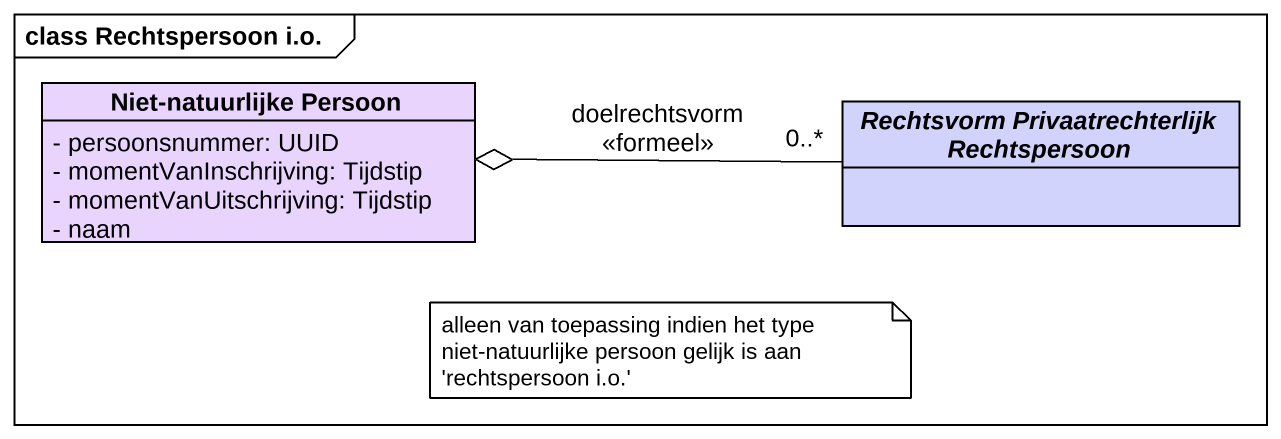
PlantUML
@startuml
mainframe class Rechtspersoon i.o.
hide circle
hide empty members
skinparam classAttributeIconSize 0
class "Niet-natuurlijke Persoon" as Niet_natuurlijke_Persoon #E9D4FE {
  - persoonsnummer: UUID
  - momentVanInschrijving: Tijdstip
  - momentVanUitschrijving: Tijdstip
  - naam
}
abstract class "Rechtsvorm Privaatrechterlijk Rechtspersoon" as Rechtsvorm #D2D3FC
Rechtsvorm "0..*" -left-o Niet_natuurlijke_Persoon : doelrechtsvorm\n<<formeel>>
note as N1
  alleen van toepassing indien het type niet-natuurlijke persoon gelijk is aan 'rechtspersoon i.o.'
end note
@enduml
